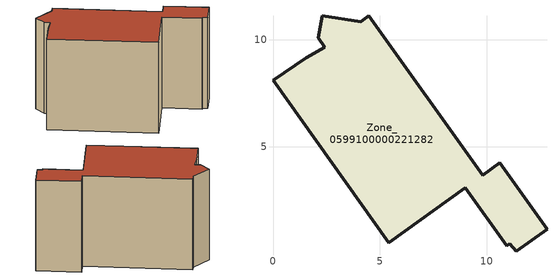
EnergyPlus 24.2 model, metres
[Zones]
Zone_0599100000221282
 floor ground (C_G): 8.99,3.09 5.4,0.53 0,8.11 1.56,9.17 2.42,9.67 2.12,10.1 2.3,11.13 4.1,10.86 4.48,11.13 9.8,3.67 10.6,4.25 12.81,1.15 11.37,0.12 11.06,0.47 10.93,0.39 z0
 wall outside (C_F): 2.42,9.67 1.56,9.17 0,8.11 5.4,0.53 8.99,3.09 10.93,0.39 11.06,0.47 11.37,0.12 12.81,1.15 10.6,4.25 9.8,3.67 4.48,11.13 4.1,10.86 2.3,11.13 2.12,10.1 2.42,9.67 z0:8.51
 roof outside (C_R): 5.4,0.53 8.99,3.09 10.93,0.39 11.06,0.47 11.37,0.12 12.81,1.15 10.6,4.25 9.8,3.67 4.48,11.13 4.1,10.86 2.3,11.13 2.12,10.1 2.42,9.67 1.56,9.17 0,8.11 z8.51
[BUILDING]
Pand.0599100000221282: North Axis=0; Terrain=City; Loads Convergence Tolerance Value=0.04; Temperature Convergence Tolerance Value=0.4; Solar Distribution=FullExterior; Maximum Number of Warmup Days=25; Minimum Number of Warmup Days=1
[Site:Location]
Rotterdam.The.Hague.AP_ZH_NLD Design_Conditions: Latitude=51.96; Longitude=4.45; Time Zone=1; Elevation=-4.5
[SITE:GROUNDTEMPERATURE:BUILDINGSURFACE]
18, 18, 18, 18, 18, 18, 18, 18, 18, 18, 18, 18
[MATERIAL] Thermal Absorptance=0.9; Solar Absorptance=0.7; Visible Absorptance=0.7
Name | Roughness | Thickness | Conductivity | Density | Specific Heat
G.TI.1975-1991 | MediumSmooth | 0.15 | 0.288461 | 540 | 1210
F.TI.1975-1991 | Rough | 0.3 | 0.230769 | 1920 | 840
R.TI.1975-1991 | MediumRough | 0.2 | 0.153846 | 1500 | 1000
[CONSTRUCTION]
C_G: G.TI.1975-1991
C_F: F.TI.1975-1991
C_R: R.TI.1975-1991
[ZONE]
Zone_0599100000221282: Type=1; Multiplier=1; Ceiling Height=Autocalculate; Volume=Autocalculate; Floor Area=autocalculate; Part of Total Floor Area=Yes
[ZONEINFILTRATION:DESIGNFLOWRATE]
Infil_Zone_0599100000221282: Zone or ZoneList or Space or SpaceList=Zone_0599100000221282; Schedule=AlwaysOn; Design Flow Rate Calculation Method=Flow/Area; Flow Rate per Floor Area=0.003; Constant Term Coefficient=1; Temperature Term Coefficient=0; Velocity Term Coefficient=0; Velocity Squared Term Coefficient=0
[HVACTEMPLATE:ZONE:IDEALLOADSAIRSYSTEM]
Zone_0599100000221282: Maximum Heating Supply Air Temperature=50; Minimum Cooling Supply Air Temperature=13; Maximum Heating Supply Air Humidity Ratio=0.0156; Minimum Cooling Supply Air Humidity Ratio=0.0077; Heating Limit=NoLimit; Cooling Limit=NoLimit; Dehumidification Control Type=ConstantSensibleHeatRatio; Cooling Sensible Heat Ratio=0.7; Dehumidification Setpoint=60; Humidification Control Type=None; Humidification Setpoint=30; Outdoor Air Method=None; Outdoor Air Flow Rate per Person=0.00944; Outdoor Air Flow Rate per Zone Floor Area=0; Outdoor Air Flow Rate per Zone=0; Demand Controlled Ventilation Type=None; Outdoor Air Economizer Type=NoEconomizer; Heat Recovery Type=None; Sensible Heat Recovery Effectiveness=0.7; Latent Heat Recovery Effectiveness=0.65
[ZONECONTROL:THERMOSTAT]
ThermostatControl_Zone_0599100000221282: Zone or ZoneList=Zone_0599100000221282; Control Type Schedule=DualSetpointControlType; Control 1=Thermostat_Zone_0599100000221282; Temperature Difference Between Cutout And Setpoint=0
[THERMOSTATSETPOINT:DUALSETPOINT]
Thermostat_Zone_0599100000221282: Heating Setpoint Temperature Schedule=HeatingSetpoint_Zone_0599100000221282; Cooling Setpoint Temperature Schedule=CoolingSetpoint_Zone_0599100000221282
[SCHEDULE:COMPACT]
HeatingSetpoint_Zone_0599100000221282: Through: 12/31, For: AllDays, Until: 24:00, 21
CoolingSetpoint_Zone_0599100000221282: Through: 12/31, For: AllDays, Until: 24:00, 24
DualSetpointControlType: Through: 12/31, For: AllDays, Until: 24:00, 4
AlwaysOn: Through: 12/31, For: AllDays, Until: 24:00, 1
